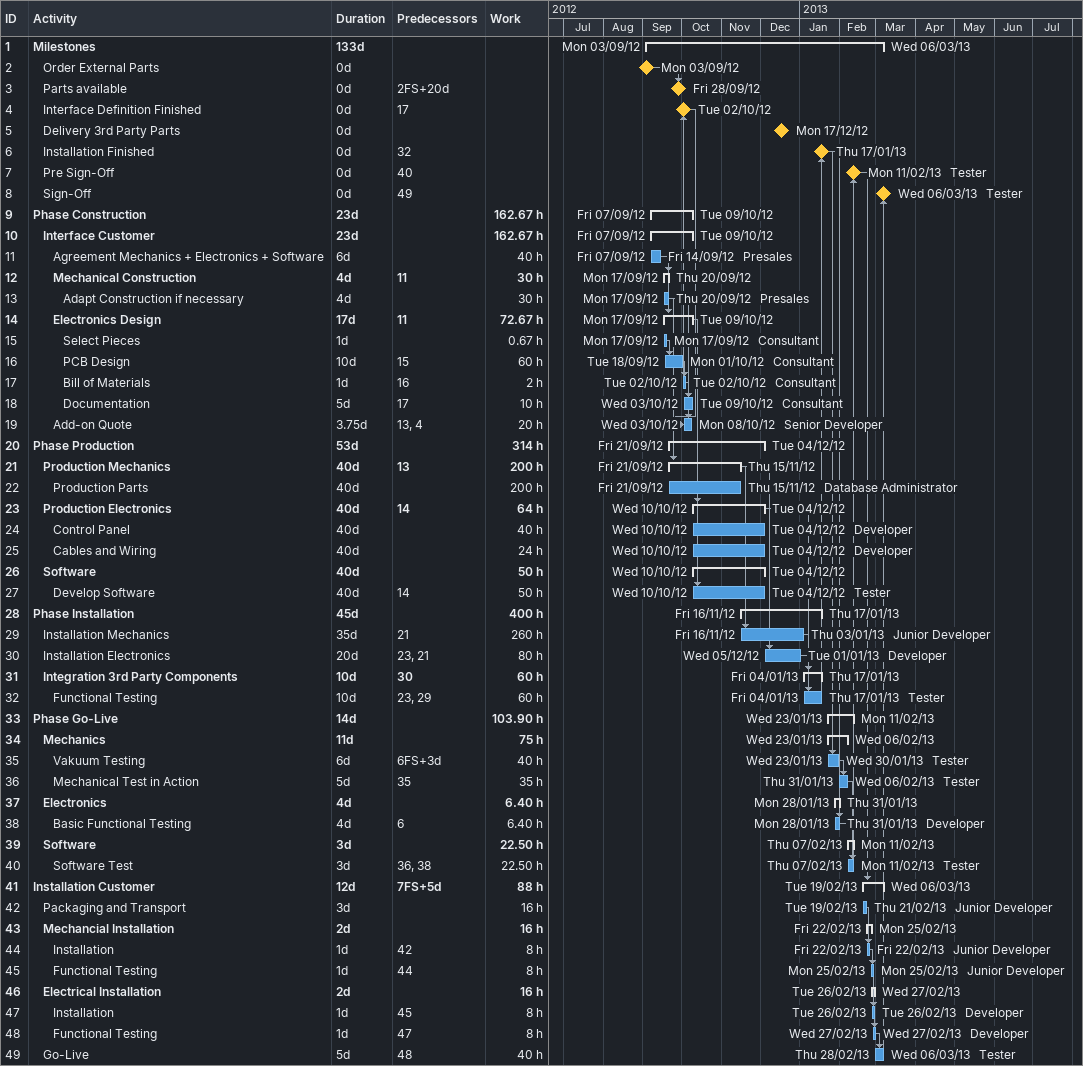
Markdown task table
| ID | Level | Task | Duration | Start | Finish | Predecessors | Resources | Work (h) |
|---|---|---|---|---|---|---|---|---|
| 1 | 1 | **Milestones** | 133d | 2012-09-03 | 2013-03-06 |  |  |  |
| 2 | 2 | Order External Parts | 0d | 2012-09-03 | 2012-09-03 |  |  |  |
| 3 | 2 | Parts available | 0d | 2012-09-28 | 2012-09-28 | 2FS+20d |  |  |
| 4 | 2 | Interface Definition Finished | 0d | 2012-10-02 | 2012-10-02 | 17 |  |  |
| 5 | 2 | Delivery 3rd Party Parts | 0d | 2012-12-17 | 2012-12-17 |  |  |  |
| 6 | 2 | Installation Finished | 0d | 2013-01-17 | 2013-01-17 | 32 |  |  |
| 7 | 2 | Pre Sign-Off | 0d | 2013-02-11 | 2013-02-11 | 40 | Tester |  |
| 8 | 2 | Sign-Off | 0d | 2013-03-06 | 2013-03-06 | 49 | Tester |  |
| 9 | 1 | **Phase Construction** | 23d | 2012-09-07 | 2012-10-09 |  |  | 162.67 |
| 10 | 2 | **Interface Customer** | 23d | 2012-09-07 | 2012-10-09 |  |  | 162.67 |
| 11 | 3 | Agreement Mechanics + Electronics + Software | 6d | 2012-09-07 | 2012-09-14 |  | Presales | 40 |
| 12 | 3 | **Mechanical Construction** | 4d | 2012-09-17 | 2012-09-20 | 11 |  | 30 |
| 13 | 4 | Adapt Construction if necessary | 4d | 2012-09-17 | 2012-09-20 |  | Presales | 30 |
| 14 | 3 | **Electronics Design** | 17d | 2012-09-17 | 2012-10-09 | 11 |  | 72.67 |
| 15 | 4 | Select Pieces | 1d | 2012-09-17 | 2012-09-17 |  | Consultant | 0.67 |
| 16 | 4 | PCB Design | 10d | 2012-09-18 | 2012-10-01 | 15 | Consultant | 60 |
| 17 | 4 | Bill of Materials | 1d | 2012-10-02 | 2012-10-02 | 16 | Consultant | 2 |
| 18 | 4 | Documentation | 5d | 2012-10-03 | 2012-10-09 | 17 | Consultant | 10 |
| 19 | 3 | Add-on Quote | 3.75d | 2012-10-03 | 2012-10-08 | 13, 4 | Senior Developer | 20 |
| 20 | 1 | **Phase Production** | 53d | 2012-09-21 | 2012-12-04 |  |  | 314 |
| 21 | 2 | **Production Mechanics** | 40d | 2012-09-21 | 2012-11-15 | 13 |  | 200 |
| 22 | 3 | Production Parts | 40d | 2012-09-21 | 2012-11-15 |  | Database Administrator | 200 |
| 23 | 2 | **Production Electronics** | 40d | 2012-10-10 | 2012-12-04 | 14 |  | 64 |
| 24 | 3 | Control Panel | 40d | 2012-10-10 | 2012-12-04 |  | Developer | 40 |
| 25 | 3 | Cables and Wiring | 40d | 2012-10-10 | 2012-12-04 |  | Developer | 24 |
| 26 | 2 | **Software** | 40d | 2012-10-10 | 2012-12-04 |  |  | 50 |
| 27 | 3 | Develop Software | 40d | 2012-10-10 | 2012-12-04 | 14 | Tester | 50 |
| 28 | 1 | **Phase Installation** | 45d | 2012-11-16 | 2013-01-17 |  |  | 400 |
| 29 | 2 | Installation Mechanics | 35d | 2012-11-16 | 2013-01-03 | 21 | Junior Developer | 260 |
| 30 | 2 | Installation Electronics | 20d | 2012-12-05 | 2013-01-01 | 23, 21 | Developer | 80 |
| 31 | 2 | **Integration 3rd Party Components** | 10d | 2013-01-04 | 2013-01-17 | 30 |  | 60 |
| 32 | 3 | Functional Testing | 10d | 2013-01-04 | 2013-01-17 | 23, 29 | Tester | 60 |
| 33 | 1 | **Phase Go-Live** | 14d | 2013-01-23 | 2013-02-11 |  |  | 103.90 |
| 34 | 2 | **Mechanics** | 11d | 2013-01-23 | 2013-02-06 |  |  | 75 |
| 35 | 3 | Vakuum Testing | 6d | 2013-01-23 | 2013-01-30 | 6FS+3d | Tester | 40 |
| 36 | 3 | Mechanical Test in Action | 5d | 2013-01-31 | 2013-02-06 | 35 | Tester | 35 |
| 37 | 2 | **Electronics** | 4d | 2013-01-28 | 2013-01-31 |  |  | 6.40 |
| 38 | 3 | Basic Functional Testing | 4d | 2013-01-28 | 2013-01-31 | 6 | Developer | 6.40 |
| 39 | 2 | **Software** | 3d | 2013-02-07 | 2013-02-11 |  |  | 22.50 |
| 40 | 3 | Software Test | 3d | 2013-02-07 | 2013-02-11 | 36, 38 | Tester | 22.50 |
| 41 | 1 | **Installation Customer** | 12d | 2013-02-19 | 2013-03-06 | 7FS+5d |  | 88 |
| 42 | 2 | Packaging and Transport | 3d | 2013-02-19 | 2013-02-21 |  | Junior Developer | 16 |
| 43 | 2 | **Mechancial Installation** | 2d | 2013-02-22 | 2013-02-25 |  |  | 16 |
| 44 | 3 | Installation | 1d | 2013-02-22 | 2013-02-22 | 42 | Junior Developer | 8 |
| 45 | 3 | Functional Testing | 1d | 2013-02-25 | 2013-02-25 | 44 | Junior Developer | 8 |
| 46 | 2 | **Electrical Installation** | 2d | 2013-02-26 | 2013-02-27 |  |  | 16 |
| 47 | 3 | Installation | 1d | 2013-02-26 | 2013-02-26 | 45 | Developer | 8 |
| 48 | 3 | Functional Testing | 1d | 2013-02-27 | 2013-02-27 | 47 | Developer | 8 |
| 49 | 2 | Go-Live | 5d | 2013-02-28 | 2013-03-06 | 48 | Tester | 40 |
